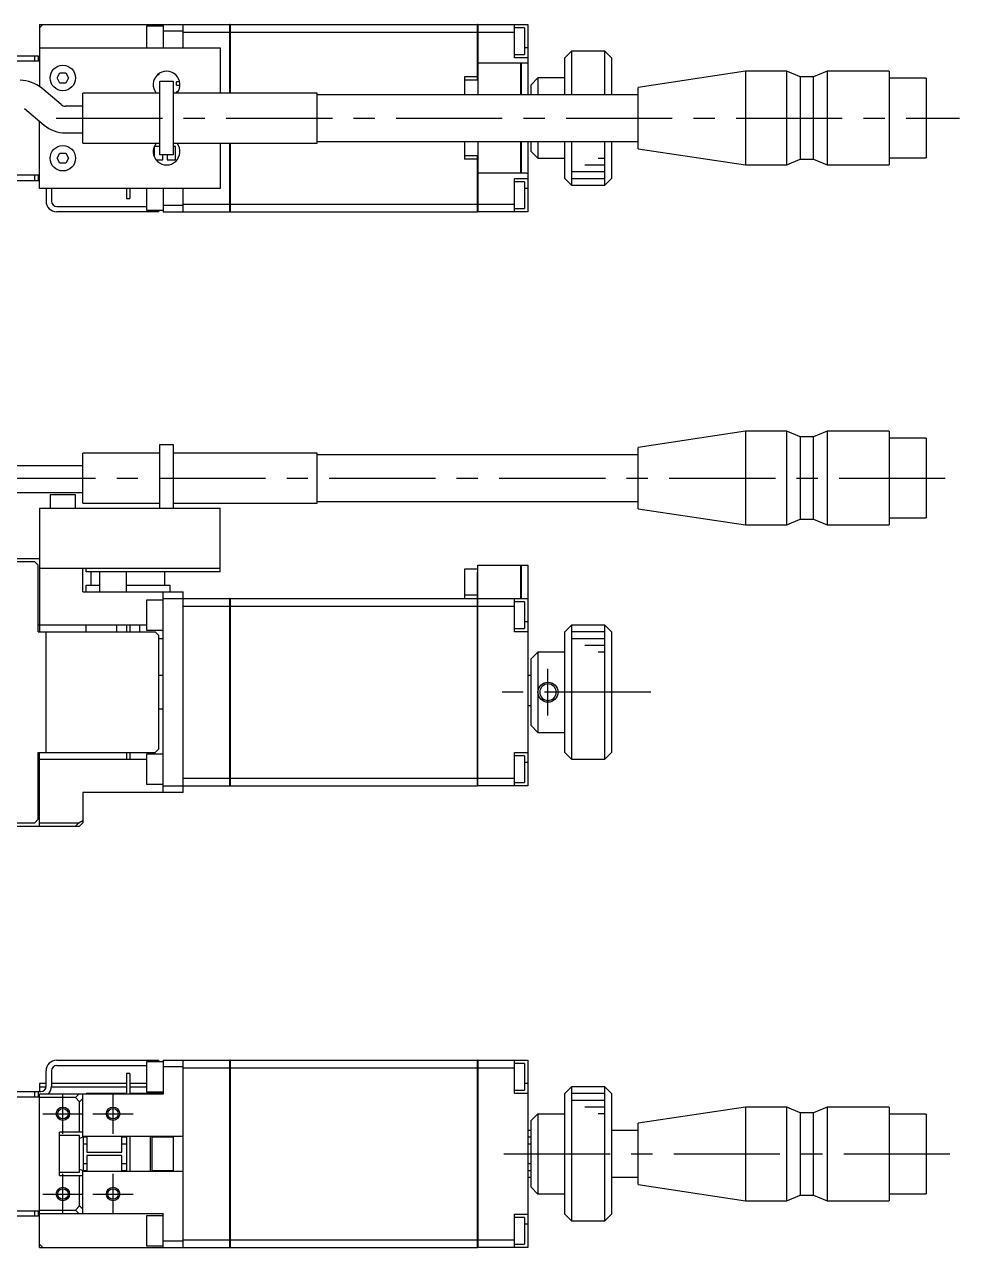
# Model space of a CAD drawing. Extents: x 0 to 566, y -8 to 193.
# Drawn here: x 133.3 to 273, y 10 to 192.8 of the extents above; entities that cross this region are included whole.
import ezdxf

# ---------------------------------------------------------------- set-up
doc = ezdxf.new("R2010")
doc.units = 0
doc.header["$LTSCALE"] = 0.5
doc.linetypes.add('CENTER', pattern=[50.8, 31.75, -6.35, 6.35, -6.35])
for name, color, linetype in [('MSM_CENTER', 1, 'CENTER'), ('MSM_CONTINUOUS', 7, 'CONTINUOUS'), ('MSM_NARROW', 5, 'CONTINUOUS')]:
    doc.layers.add(name, color=color, linetype=linetype)

msp = doc.modelspace()

# ---------------------------------------------------------------- linework, layer by layer
at = {"layer": 'MSM_CENTER'}
for p, q in [((138.000003, 178.8), (273.000003, 178.8)), ((128.000003, 125), (273.000003, 125)), ((211.499999, 89.499923), (211.499999, 96.499923)), ((226.859513, 93), (203.710905, 93)), ((139.000003, 27), (139.000003, 33)), ((146.500003, 27), (146.500003, 33)), ((136.000003, 30), (142.000003, 30)), ((143.500003, 30), (149.500003, 30)), ((204.894709, 24), (273.000003, 24)), ((139.000003, 15), (139.000003, 21)), ((146.500003, 15), (146.500003, 21)), ((136.000003, 18), (142.000003, 18)), ((143.500003, 18), (149.500003, 18))]:
    msp.add_line(p, q, dxfattribs=at)
at = {"layer": 'MSM_CONTINUOUS'}
for p, q in [((135.500003, 192.3), (136.000003, 192.8)), ((135.500003, 192.8), (163.950003, 192.8)), ((135.500003, 192.8), (135.500003, 183.538675)), ((151.500003, 192.55), (151.500003, 189.3)), ((154.000003, 192.55), (151.500003, 192.55)), ((154.000003, 192.8), (154.000003, 189.3)), ((157.000003, 189.3), (157.000003, 192.8)), ((163.950003, 182.55), (163.950003, 192.8)), ((164.000003, 192.79), (163.950003, 192.79)), ((164.000003, 192.8), (200.950003, 192.8)), ((164.000003, 192.8), (164.000003, 182.55)), ((200.950003, 184.453), (200.950003, 192.8)), ((201.000003, 192.79), (200.950003, 192.79)), ((201.000003, 192.8), (208.500003, 192.8)), ((201.000003, 192.8), (201.000003, 182.3)), ((206.500003, 187.8), (206.500003, 192.8)), ((208.000003, 192.3), (206.500003, 192.3)), ((208.000003, 192.3), (208.000003, 188.3)), ((208.500003, 192.8), (208.500003, 182.3)), ((157.000003, 191.8), (154.000003, 191.8)), ((157.000003, 191.645233), (163.950003, 191.645233)), ((164.000003, 191.641339), (163.950003, 191.641339)), ((164.000003, 191.645233), (200.950003, 191.645233)), ((201.000003, 191.641339), (200.950003, 191.641339)), ((201.000003, 191.645233), (206.500003, 191.645233)), ((135.500003, 189.3), (162.500003, 189.3)), ((162.500003, 189.3), (162.500003, 182.55)), ((206.500003, 188.3), (208.000003, 188.3)), ((208.500003, 189.3), (208.000003, 189.3)), ((215.000003, 188.8), (214.000003, 187.8)), ((215.000003, 188.8), (215.000003, 182.3)), ((220.000003, 188.8), (215.000003, 188.8)), ((220.000003, 182.3), (220.000003, 188.8)), ((221.000003, 187.8), (220.000003, 188.8)), ((135.500003, 187.299999), (120.000003, 187.299999)), ((120.300003, 188.099999), (135.300003, 188.099999)), ((134.800003, 187.299999), (134.800003, 188.099999)), ((135.300003, 188.099999), (135.300003, 187.299999)), ((201.000003, 187.05), (207.450003, 187.05)), ((208.500003, 187.8), (206.500003, 187.8)), ((207.450003, 182.3), (207.450003, 187.05)), ((207.500003, 187), (207.450003, 187)), ((207.500003, 187.05), (208.300003, 187.05)), ((207.500003, 187.05), (207.500003, 182.3)), ((208.300003, 187.029022), (208.300003, 187.05)), ((208.500003, 187.029022), (208.300003, 187.029022)), ((214.000003, 182.3), (214.000003, 187.8)), ((221.000003, 187.8), (221.000003, 182.3)), ((138.133978, 184.8), (138.56699, 185.55)), ((138.56699, 184.05), (138.133978, 184.8)), ((138.56699, 185.55), (139.433016, 185.55)), ((139.433016, 185.55), (139.866028, 184.8)), ((139.866028, 184.8), (139.433016, 184.05)), ((200.950003, 184.953), (199.000003, 184.953)), ((199.000003, 184.953), (199.000003, 182.3)), ((209.000003, 183.8), (210.000003, 184.8)), ((210.000003, 184.8), (210.000003, 182.3)), ((214.000003, 184.8), (210.000003, 184.8)), ((241.000003, 185.8), (225.000003, 183.37)), ((241.000003, 185.8), (241.000003, 171.8)), ((247.200003, 185.8), (241.000003, 185.8)), ((247.200003, 171.8), (247.200003, 185.8)), ((249.200003, 184.95), (247.200003, 185.8)), ((249.200003, 184.95), (249.200003, 172.65)), ((251.200003, 184.95), (249.200003, 184.95)), ((253.200003, 185.8), (251.200003, 184.95)), ((251.200003, 172.65), (251.200003, 184.95)), ((253.200003, 185.8), (253.200003, 171.8)), ((262.500003, 185.8), (253.200003, 185.8)), ((262.500003, 185.8), (262.500003, 171.8)), ((268.000003, 184.75), (262.500003, 184.75)), ((268.000003, 184.75), (268.000003, 172.85)), ((138.759331, 180.827229), (135.835968, 183.280221)), ((139.433016, 184.05), (138.56699, 184.05)), ((153.500003, 184.3), (155.500003, 184.3)), ((153.500003, 173.3), (153.500003, 184.3)), ((155.500003, 184.3), (155.500003, 173.3)), ((156.454325, 184.225002), (156.000003, 184.225002)), ((156.000003, 183.725002), (156.000003, 184.225002)), ((156.000003, 183.725002), (156.498596, 183.725002)), ((201.000003, 184.453), (199.000003, 184.453)), ((209.000003, 182.3), (209.000003, 183.8)), ((225.000003, 174.23), (225.000003, 183.37)), ((142.000003, 175.05), (142.000003, 182.55)), ((153.500003, 182.55), (142.000003, 182.55)), ((177.000003, 182.55), (155.500003, 182.55)), ((156.000003, 182.55), (156.000003, 182.725002)), ((156.186532, 182.725002), (156.000003, 182.725002)), ((177.000003, 175.05), (177.000003, 182.55)), ((225.000003, 182.3), (177.000003, 182.3)), ((133.264818, 180.216043), (136.18818, 177.763051)), ((142.000003, 180.593273), (139.402118, 180.593273)), ((135.500003, 168.3), (135.500003, 178.3405)), ((139.402118, 176.593273), (142.000003, 176.593273)), ((142.000003, 175.05), (153.500003, 175.05)), ((152.667503, 174.577502), (152.667503, 172.998786)), ((153.500003, 174.577502), (152.667503, 174.577502)), ((155.500003, 175.05), (177.000003, 175.05)), ((155.822503, 174.577502), (155.500003, 174.577502)), ((155.822503, 172.577502), (155.822503, 174.577502)), ((162.500003, 175.05), (162.500003, 168.3)), ((163.950003, 164.8), (163.950003, 175.05)), ((164.000003, 175.05), (164.000003, 164.8)), ((177.000003, 175.3), (225.000003, 175.3)), ((199.000003, 175.3), (199.000003, 172.647)), ((201.000003, 175.3), (201.000003, 164.8)), ((207.450003, 170.55), (207.450003, 175.3)), ((207.500003, 175.3), (207.500003, 170.55)), ((208.500003, 175.3), (208.500003, 164.8)), ((209.000003, 173.8), (209.000003, 175.3)), ((210.000003, 172.8), (209.000003, 173.8)), ((210.000003, 175.3), (210.000003, 172.8)), ((214.000003, 169.8), (214.000003, 175.3)), ((215.000003, 175.3), (215.000003, 168.8)), ((220.000003, 168.8), (220.000003, 175.3)), ((221.000003, 175.3), (221.000003, 169.8)), ((225.000003, 174.23), (241.000003, 171.8)), ((138.133978, 172.8), (138.56699, 173.55)), ((138.56699, 172.05), (138.133978, 172.8)), ((138.56699, 173.55), (139.433016, 173.55)), ((139.433016, 172.05), (138.56699, 172.05)), ((139.433016, 173.55), (139.866028, 172.8)), ((139.866028, 172.8), (139.433016, 172.05)), ((152.917126, 172.577502), (153.917503, 172.577502)), ((155.500003, 173.3), (153.500003, 173.3)), ((153.917503, 172.577502), (153.917503, 173.3)), ((154.572503, 173.3), (154.572503, 172.577502)), ((154.572503, 172.577502), (155.822503, 172.577502)), ((201.000003, 173.147), (199.000003, 173.147)), ((200.950003, 172.647), (199.000003, 172.647)), ((200.950003, 164.8), (200.950003, 173.147)), ((210.000003, 172.8), (214.000003, 172.8)), ((247.200003, 171.8), (249.200003, 172.65)), ((249.200003, 172.65), (251.200003, 172.65)), ((251.200003, 172.65), (253.200003, 171.8)), ((262.500003, 172.85), (268.000003, 172.85)), ((135.500003, 170.299999), (120.000003, 170.299999)), ((134.800003, 169.499999), (134.800003, 170.299999)), ((135.300003, 170.299999), (135.300003, 169.499999)), ((207.450003, 170.55), (201.000003, 170.55)), ((207.500003, 170.6), (207.450003, 170.6)), ((208.300003, 170.55), (207.500003, 170.55)), ((208.300003, 170.570978), (208.500003, 170.570978)), ((208.300003, 170.55), (208.300003, 170.570978)), ((241.000003, 171.8), (247.200003, 171.8)), ((253.200003, 171.8), (262.500003, 171.8)), ((120.300003, 169.499999), (135.500003, 169.499999)), ((162.500003, 168.3), (135.500003, 168.3)), ((136.500003, 168.3), (136.500003, 166.399999)), ((137.300003, 168.3), (137.300003, 166.399999)), ((148.500003, 168.3), (148.500003, 166.8)), ((149.000003, 168.3), (149.000003, 166.8)), ((151.500003, 168.3), (151.500003, 165.05)), ((154.000003, 168.3), (154.000003, 164.8)), ((157.000003, 164.8), (157.000003, 168.3)), ((206.500003, 169.8), (208.500003, 169.8)), ((206.500003, 164.8), (206.500003, 169.8)), ((208.000003, 169.3), (206.500003, 169.3)), ((208.000003, 169.3), (208.000003, 165.3)), ((208.500003, 168.3), (208.000003, 168.3)), ((214.000003, 169.8), (215.000003, 168.8)), ((215.000003, 168.8), (220.000003, 168.8)), ((220.000003, 168.8), (221.000003, 169.8)), ((148.500003, 166.8), (149.000003, 166.8)), ((138.100003, 165.599999), (151.500003, 165.599999)), ((153.300003, 164.799999), (138.100003, 164.799999)), ((151.500003, 165.05), (154.000003, 165.05)), ((152.800003, 164.799999), (152.800003, 165.05)), ((153.300003, 165.05), (153.300003, 164.799999)), ((154.000003, 165.8), (157.000003, 165.8)), ((154.000003, 164.8), (163.950003, 164.8)), ((157.000003, 165.954767), (163.950003, 165.954767)), ((164.000003, 165.95866), (163.950003, 165.95866)), ((164.000003, 164.81), (163.950003, 164.81)), ((164.000003, 165.954767), (200.950003, 165.954767)), ((164.000003, 164.8), (200.950003, 164.8)), ((201.000003, 165.95866), (200.950003, 165.95866)), ((201.000003, 164.81), (200.950003, 164.81)), ((201.000003, 165.954767), (206.500003, 165.954767)), ((208.500003, 164.8), (201.000003, 164.8)), ((206.500003, 165.3), (208.000003, 165.3)), ((241.000003, 132), (225.000003, 129.57)), ((241.000003, 132), (241.000003, 118)), ((247.200003, 132), (241.000003, 132)), ((247.200003, 118), (247.200003, 132)), ((249.200003, 131.15), (247.200003, 132)), ((253.200003, 132), (251.200003, 131.15)), ((253.200003, 132), (253.200003, 118)), ((262.500003, 132), (253.200003, 132)), ((262.500003, 132), (262.500003, 118)), ((153.500003, 130), (155.500003, 130)), ((153.500003, 120.5), (153.500003, 130)), ((155.500003, 130), (155.500003, 120.5)), ((249.200003, 131.15), (249.200003, 118.85)), ((251.200003, 131.15), (249.200003, 131.15)), ((251.200003, 118.85), (251.200003, 131.15)), ((268.000003, 130.95), (262.500003, 130.95)), ((268.000003, 130.95), (268.000003, 119.05)), ((153.500003, 128.75), (142.000003, 128.75)), ((142.000003, 121.25), (142.000003, 128.75)), ((177.000003, 128.75), (155.500003, 128.75)), ((177.000003, 121.25), (177.000003, 128.75)), ((225.000003, 128.5), (177.000003, 128.5)), ((225.000003, 120.43), (225.000003, 129.57)), ((142.000003, 126.830223), (132.112864, 126.830223)), ((132.112864, 122.830223), (142.000003, 122.830223)), ((137.100003, 122.5), (137.100003, 120.5)), ((140.900003, 122.5), (137.100003, 122.5)), ((140.900003, 120.5), (140.900003, 122.5)), ((142.000003, 121.25), (153.500003, 121.25)), ((155.500003, 121.25), (177.000003, 121.25)), ((177.000003, 121.5), (225.000003, 121.5)), ((135.500003, 120.5), (162.500003, 120.5)), ((135.500003, 120.5), (135.500003, 102)), ((162.500003, 111), (162.500003, 120.5)), ((225.000003, 120.43), (241.000003, 118)), ((247.200003, 118), (249.200003, 118.85)), ((249.200003, 118.85), (251.200003, 118.85)), ((251.200003, 118.85), (253.200003, 118)), ((262.500003, 119.05), (268.000003, 119.05)), ((241.000003, 118), (247.200003, 118)), ((253.200003, 118), (262.500003, 118)), ((58.500003, 113), (135.500003, 113)), ((134.800003, 112.5), (120.800003, 112.5)), ((135.300003, 112), (134.800003, 112.5)), ((135.300003, 102), (135.300003, 112)), ((201.000003, 112), (207.450003, 112)), ((201.000003, 79), (201.000003, 112)), ((207.450003, 107), (207.450003, 112)), ((207.500003, 111.95), (207.450003, 111.95)), ((207.500003, 112), (208.500003, 112)), ((207.500003, 112), (207.500003, 107)), ((208.500003, 112), (208.500003, 79)), ((162.500003, 111.5), (135.500003, 111.5)), ((142.000005, 108), (142.000005, 111.5)), ((142.500003, 111), (142.500003, 111.5)), ((162.500003, 111), (142.500003, 111)), ((143.250003, 109), (143.250003, 111)), ((144.500003, 111), (144.500003, 108)), ((148.500003, 108), (148.500003, 111)), ((154.250003, 109), (154.250003, 111)), ((201.000003, 111.4), (199.000003, 111.4)), ((199.000003, 111.4), (199.000003, 107)), ((200.950003, 111), (201.000003, 111)), ((200.950003, 79), (200.950003, 111)), ((142.000005, 108), (157.000003, 108)), ((142.500003, 108), (142.500003, 109)), ((142.500003, 109), (144.500003, 109)), ((148.500003, 109), (155.000003, 109)), ((154.000003, 78), (154.000003, 108)), ((155.000003, 109), (155.000003, 108)), ((157.000003, 78), (157.000003, 108)), ((151.500003, 106.75), (151.500003, 102.25)), ((154.000003, 106.75), (151.500003, 106.75)), ((154.000003, 107), (163.950003, 107)), ((163.950003, 79), (163.950003, 107)), ((164.000003, 106.99), (163.950003, 106.99)), ((164.000003, 107), (200.950003, 107)), ((164.000003, 107), (164.000003, 79)), ((200.950003, 107.5), (199.000003, 107.5)), ((201.000003, 106.99), (200.950003, 106.99)), ((201.000003, 107), (208.500003, 107)), ((206.500003, 102), (206.500003, 107)), ((208.000003, 106.5), (206.500003, 106.5)), ((208.000003, 106.5), (208.000003, 102.5)), ((157.000003, 105.845233), (163.950003, 105.845233)), ((164.000003, 105.84134), (163.950003, 105.84134)), ((164.000003, 105.845233), (200.950003, 105.845233)), ((201.000003, 105.84134), (200.950003, 105.84134)), ((201.000003, 105.845233), (206.500003, 105.845233)), ((151.500003, 103), (135.300003, 103)), ((142.500003, 102), (142.500003, 103)), ((147.000003, 103), (147.000003, 102)), ((148.500003, 103), (148.500003, 102)), ((149.000003, 103), (149.000003, 102)), ((150.500003, 102), (150.500003, 103)), ((206.500003, 102.5), (208.000003, 102.5)), ((208.500003, 103.5), (208.000003, 103.5)), ((215.000003, 103), (214.000003, 102)), ((215.000003, 103), (215.000003, 83)), ((220.000003, 103), (215.000003, 103)), ((220.000003, 83), (220.000003, 103)), ((221.000003, 102), (220.000003, 103)), ((135.300003, 102), (152.800003, 102)), ((136.500003, 84), (136.500003, 102)), ((151.500003, 102.25), (154.000003, 102.25)), ((153.300003, 101.5), (152.800003, 102)), ((153.300003, 101.5), (153.300003, 84.5)), ((154.000003, 101), (153.300003, 101)), ((208.500003, 102), (206.500003, 102)), ((214.000003, 84), (214.000003, 102)), ((221.000003, 102), (221.000003, 84)), ((209.000003, 98), (210.000003, 99)), ((214.000003, 99), (210.000003, 99)), ((210.000003, 99), (210.000003, 87)), ((209.000003, 88), (209.000003, 98)), ((154.000003, 95.5), (153.300003, 95.5)), ((209.000003, 95.5), (208.500003, 95.5)), ((153.300003, 90.5), (154.000003, 90.5)), ((208.500003, 91), (209.000003, 91)), ((210.000003, 87), (209.000003, 88)), ((210.000003, 87), (214.000003, 87)), ((152.800003, 84), (153.300003, 84.5)), ((135.300003, 74), (135.300003, 84)), ((135.300003, 84), (152.800003, 84)), ((135.300003, 83), (151.500003, 83)), ((135.500003, 73), (135.500003, 84)), ((148.500003, 84), (148.500003, 83)), ((149.000003, 84), (149.000003, 83)), ((151.500003, 83.75), (151.500003, 79.25)), ((154.000003, 83.75), (151.500003, 83.75)), ((206.500003, 84), (208.500003, 84)), ((206.500003, 79), (206.500003, 84)), ((208.000003, 83.5), (206.500003, 83.5)), ((208.000003, 83.5), (208.000003, 79.5)), ((208.500003, 82.5), (208.000003, 82.5)), ((214.000003, 84), (215.000003, 83)), ((215.000003, 83), (220.000003, 83)), ((220.000003, 83), (221.000003, 84)), ((151.500003, 79.25), (154.000003, 79.25)), ((154.000003, 79), (163.950003, 79)), ((157.000003, 80.154768), (163.950003, 80.154768)), ((164.000003, 80.158661), (163.950003, 80.158661)), ((164.000003, 79.01), (163.950003, 79.01)), ((164.000003, 80.154768), (200.950003, 80.154768)), ((164.000003, 79), (200.950003, 79)), ((201.000003, 80.158661), (200.950003, 80.158661)), ((201.000003, 79.01), (200.950003, 79.01)), ((201.000003, 80.154768), (206.500003, 80.154768)), ((208.500003, 79), (201.000003, 79)), ((206.500003, 79.5), (208.000003, 79.5)), ((142.000018, 78), (142.000003, 73.5)), ((157.000003, 78), (142.000003, 78)), ((120.800003, 73.5), (134.800003, 73.5)), ((134.800003, 73.5), (135.300003, 74)), ((135.500003, 73.5), (141.38763, 73.5)), ((140.88763, 73), (141.38763, 73.5)), ((141.38763, 73.5), (142.000004, 73.806187)), ((142.000003, 73.5), (141.500003, 73)), ((98.000003, 73), (141.500003, 73)), ((138.100003, 38.000001), (153.300003, 38.000001)), ((138.100003, 37.200001), (151.500003, 37.200001)), ((154.000003, 37.75), (151.500003, 37.75)), ((151.500003, 37.75), (151.500003, 33.25)), ((152.800003, 37.75), (152.800003, 38.000001)), ((153.300003, 38.000001), (153.300003, 37.75)), ((154.000003, 38), (163.950003, 38)), ((154.000003, 38), (154.000003, 32.900002)), ((157.000003, 37), (154.000003, 37)), ((157.000003, 10), (157.000003, 38)), ((157.000003, 36.845233), (163.950003, 36.845233)), ((163.950003, 10), (163.950003, 38)), ((164.000003, 37.99), (163.950003, 37.99)), ((164.000003, 36.841339), (163.950003, 36.841339)), ((164.000003, 38), (200.950003, 38)), ((164.000003, 38), (164.000003, 10)), ((164.000003, 36.845233), (200.950003, 36.845233)), ((200.950003, 10), (200.950003, 38)), ((201.000003, 37.99), (200.950003, 37.99)), ((201.000003, 36.841339), (200.950003, 36.841339)), ((201.000003, 38), (208.500003, 38)), ((201.000003, 38), (201.000003, 10)), ((201.000003, 36.845233), (206.500003, 36.845233)), ((206.500003, 33), (206.500003, 38)), ((208.000003, 37.5), (206.500003, 37.5)), ((208.000003, 37.5), (208.000003, 33.5)), ((208.500003, 38), (208.500003, 10)), ((136.500003, 34.100001), (136.500003, 36.400001)), ((137.300003, 36.400001), (137.300003, 34.100001)), ((148.500003, 36), (148.500003, 32.900002)), ((149.000003, 36), (148.500003, 36)), ((149.000003, 36), (149.000003, 32.900002)), ((120.300003, 33.300001), (135.700003, 33.300001)), ((134.800003, 32.500001), (134.800003, 33.300001)), ((135.300003, 33.300001), (135.300003, 32.500001)), ((136.500003, 34.5), (135.500003, 34.5)), ((135.500003, 34.5), (135.500003, 33.300001)), ((135.500003, 34), (136.493728, 34)), ((137.296875, 34), (148.500003, 34)), ((148.500003, 34.5), (137.300003, 34.5)), ((148.500003, 32.999998), (142.500003, 32.999998)), ((142.500003, 32.999998), (142.500003, 32.900002)), ((151.500003, 34.5), (149.000003, 34.5)), ((149.000003, 34), (151.500003, 34)), ((154.000003, 32.999998), (149.000003, 32.999998)), ((151.500003, 33.25), (154.000003, 33.25)), ((206.500003, 33.5), (208.000003, 33.5)), ((208.500003, 33), (206.500003, 33)), ((208.500003, 34.5), (208.000003, 34.5)), ((215.000003, 34), (214.000003, 33)), ((214.000003, 15), (214.000003, 33)), ((220.000003, 34), (215.000003, 34)), ((215.000003, 34), (215.000003, 14)), ((221.000003, 33), (220.000003, 34)), ((220.000003, 14), (220.000003, 34)), ((221.000003, 33), (221.000003, 15)), ((120.000003, 32.500001), (135.500003, 32.500001)), ((135.500003, 10), (135.500003, 32.900002)), ((154.000003, 32.900002), (135.500003, 32.900002)), ((140.88763, 32.400002), (135.500003, 32.400002)), ((140.88763, 32.400002), (141.38763, 32.900002)), ((141.500003, 31.787629), (140.88763, 32.400002)), ((142.000003, 32.287629), (141.500003, 31.787629)), ((141.500003, 27.249999), (141.500003, 31.787629)), ((142.000003, 26.489478), (142.000003, 32.900002)), ((210.000003, 30), (209.000003, 29)), ((210.000003, 30), (214.000003, 30)), ((210.000003, 30), (210.000003, 18)), ((241.000003, 31), (225.000003, 28.57)), ((241.000003, 31), (241.000003, 17)), ((247.200003, 31), (241.000003, 31)), ((247.200003, 17), (247.200003, 31)), ((249.200003, 30.15), (247.200003, 31)), ((249.200003, 30.15), (249.200003, 17.85)), ((251.200003, 30.15), (249.200003, 30.15)), ((253.200003, 31), (251.200003, 30.15)), ((251.200003, 17.85), (251.200003, 30.15)), ((253.200003, 31), (253.200003, 17)), ((262.500003, 31), (253.200003, 31)), ((262.500003, 31), (262.500003, 17)), ((268.000003, 29.95), (262.500003, 29.95)), ((268.000003, 29.95), (268.000003, 18.05)), ((209.000003, 27.5), (208.500003, 27.5)), ((209.000003, 19), (209.000003, 29)), ((225.000003, 27.5), (221.000003, 27.5)), ((225.000003, 19.43), (225.000003, 28.57)), ((138.500003, 20.749999), (138.500003, 27.249999)), ((142.000003, 27.249999), (138.500003, 27.249999)), ((141.500003, 26.749999), (138.500003, 26.749999)), ((142.000003, 26.489478), (141.499733, 26.279655)), ((141.500003, 21.249999), (141.500003, 26.749999)), ((157.000003, 26.6), (142.000003, 26.6)), ((142.100003, 21.4), (142.100003, 26.6)), ((142.600003, 26.5), (142.100003, 26.5)), ((142.500003, 26.6), (142.500003, 26.5)), ((142.600003, 26.6), (142.600003, 24.250001)), ((147.800003, 24.250001), (147.800003, 26.6)), ((148.500003, 26.5), (147.800003, 26.5)), ((148.500003, 26.6), (148.500003, 21.4)), ((149.000003, 26.6), (149.000003, 21.4)), ((152.100003, 21.4), (152.100003, 26.6)), ((152.300003, 26.6), (152.300003, 21.4)), ((155.500003, 26.5), (152.300003, 26.5)), ((155.500003, 26.6), (155.500003, 21.4)), ((209.000003, 26.5), (208.500003, 26.5)), ((142.100003, 25.5), (142.600003, 25.5)), ((142.600003, 24.250001), (147.800003, 24.250001)), ((147.800003, 25.5), (148.500003, 25.5)), ((208.500003, 25.5), (209.000003, 25.5)), ((142.600003, 22.5), (142.100003, 22.5)), ((147.800003, 23.750001), (142.600003, 23.750001)), ((142.600003, 23.750001), (142.600003, 21.4)), ((147.800003, 21.4), (147.800003, 23.750001)), ((148.500003, 22.5), (147.800003, 22.5)), ((209.000003, 22.5), (208.500003, 22.5)), ((138.500003, 21.249999), (141.500003, 21.249999)), ((138.500003, 20.749999), (142.000003, 20.749999)), ((141.499637, 21.720398), (142.000003, 21.510522)), ((141.500003, 16.212372), (141.500003, 20.749999)), ((142.000003, 15.1), (142.000003, 21.510522)), ((142.000003, 21.4), (157.000003, 21.4)), ((142.100003, 21.5), (142.600003, 21.5)), ((142.500003, 21.5), (142.500003, 21.4)), ((147.800003, 21.5), (148.500003, 21.5)), ((152.300003, 21.5), (155.500003, 21.5)), ((208.500003, 21.5), (209.000003, 21.5)), ((208.500003, 20.5), (209.000003, 20.5)), ((221.000003, 20.5), (225.000003, 20.5)), ((209.000003, 19), (210.000003, 18)), ((225.000003, 19.43), (241.000003, 17)), ((214.000003, 18), (210.000003, 18)), ((241.000003, 17), (247.200003, 17)), ((247.200003, 17), (249.200003, 17.85)), ((249.200003, 17.85), (251.200003, 17.85)), ((251.200003, 17.85), (253.200003, 17)), ((253.200003, 17), (262.500003, 17)), ((262.500003, 18.05), (268.000003, 18.05)), ((120.000003, 15.500001), (135.500003, 15.500001)), ((135.300003, 14.700001), (120.300003, 14.700001)), ((134.800003, 14.700001), (134.800003, 15.500001)), ((135.300003, 15.500001), (135.300003, 14.700001)), ((135.500003, 15.6), (140.88763, 15.6)), ((135.500003, 15.1), (154.000003, 15.1)), ((140.88763, 15.6), (141.500003, 16.212372)), ((141.38763, 15.1), (140.88763, 15.6)), ((141.500003, 16.212372), (142.000003, 15.712372)), ((154.000003, 14.75), (151.500003, 14.75)), ((151.500003, 14.75), (151.500003, 10.25)), ((154.000003, 10), (154.000003, 15.1)), ((206.500003, 15), (208.500003, 15)), ((206.500003, 10), (206.500003, 15)), ((214.000003, 15), (215.000003, 14)), ((220.000003, 14), (221.000003, 15)), ((208.000003, 14.5), (206.500003, 14.5)), ((208.000003, 14.5), (208.000003, 10.5)), ((208.500003, 13.5), (208.000003, 13.5)), ((215.000003, 14), (220.000003, 14)), ((154.000003, 11), (157.000003, 11)), ((157.000003, 11.154767), (163.950003, 11.154767)), ((164.000003, 11.15866), (163.950003, 11.15866)), ((164.000003, 11.154767), (200.950003, 11.154767)), ((201.000003, 11.15866), (200.950003, 11.15866)), ((201.000003, 11.154767), (206.500003, 11.154767)), ((136.000003, 10), (135.500003, 10.5)), ((135.500003, 10), (163.950003, 10)), ((151.500003, 10.25), (154.000003, 10.25)), ((164.000003, 10.01), (163.950003, 10.01)), ((164.000003, 10), (200.950003, 10)), ((201.000003, 10.01), (200.950003, 10.01)), ((208.500003, 10), (201.000003, 10)), ((206.500003, 10.5), (208.000003, 10.5))]:
    msp.add_line(p, q, dxfattribs=at)
for centre, radius in [((139.000003, 184.8), 1.9), ((139.000003, 172.8), 1.9), ((139.000003, 30), 0.7835), ((146.500003, 30), 0.7835), ((139.000003, 18), 0.7835), ((146.500003, 18), 0.7835)]:
    msp.add_circle(centre, radius, dxfattribs=at)
at = {"layer": 'MSM_CONTINUOUS', "extrusion": (0, 0, -1)}
msp.add_circle((-211.499999, 92.999923), 1.2295, dxfattribs=at)
at = {"layer": 'MSM_CONTINUOUS'}
for centre, radius, start, end in [((154.500003, 183.8), 2, 321.317813, 218.682187), ((153.200003, 185.467502), 0.2, 255.074363, 0.806255), ((132.62203, 179.449999), 5, 50, 90), ((139.402118, 181.593273), 1, 230, 270), ((139.402118, 181.593273), 5, 230, 270), ((154.500003, 173.8), 2, 141.317813, 38.682187), ((138.100003, 166.399999), 1.6, 180, 270), ((138.100003, 166.399999), 0.8, 180, 270), ((138.100003, 36.400001), 1.6, 90, 180), ((138.100003, 36.400001), 0.8, 90, 180), ((135.700003, 34.100001), 0.8, 270, 0), ((135.700003, 34.100001), 1.6, 311.409676, 0)]:
    msp.add_arc(centre, radius, start, end, dxfattribs=at)
at = {"layer": 'MSM_NARROW'}
for p, q in [((219.000003, 172.8), (220.000003, 172.8)), ((215.000003, 170.8), (220.000003, 170.8)), ((217.000003, 171.8), (220.000003, 171.8)), ((215.000003, 169.8), (220.000003, 169.8)), ((220.000003, 102), (215.000003, 102)), ((220.000003, 101), (215.000003, 101)), ((220.000003, 100), (217.000003, 100)), ((220.000003, 99), (219.000003, 99)), ((220.000003, 33), (215.000003, 33)), ((220.000003, 32), (215.000003, 32)), ((220.000003, 31), (217.000003, 31)), ((220.000003, 30), (219.000003, 30))]:
    msp.add_line(p, q, dxfattribs=at)
for centre, radius in [((211.499999, 92.999923), 1.5), ((139.000003, 30), 1), ((146.500003, 30), 1), ((139.000003, 18), 1), ((146.500003, 18), 1)]:
    msp.add_circle(centre, radius, dxfattribs=at)

doc.saveas('drawing.dxf')
